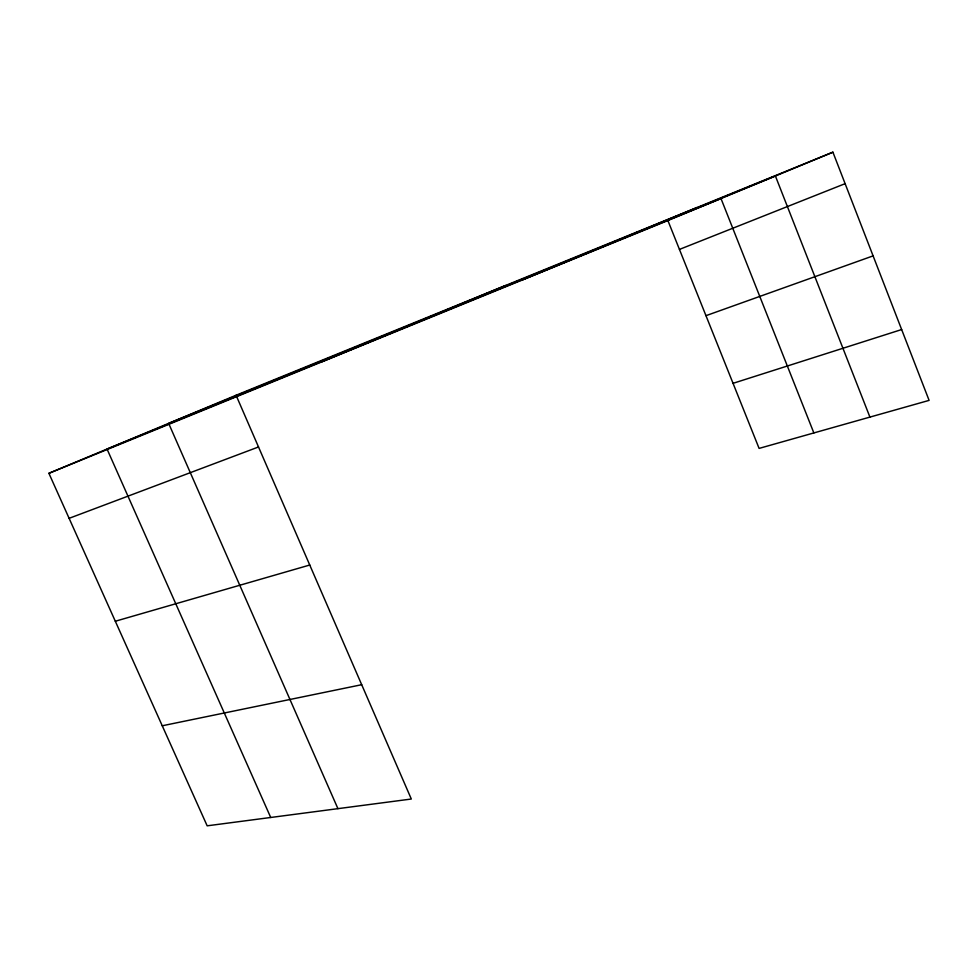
<?xml version="1.0" encoding="UTF-8"?>
<svg xmlns="http://www.w3.org/2000/svg" width="978" height="978" viewBox="0 0 978 978"><rect width="100%" height="100%" fill="white"/><g stroke="black" fill="none" stroke-linecap="round" stroke-linejoin="round"><path stroke-width="1.47" d="M236.065 395.246L411.31 799.026L207.165 825.823L48.9 473.303L236.065 395.246L832.914 152.177L929.1 400.381L759.099 448.401L667.888 220.539L832.914 152.177M320.515 362.386L505.577 285.478M521.311 280.393L697.082 207.495M48.9 473.303L667.888 220.539M679.441 249.414L845.114 183.668M69.108 518.328L258.522 446.97M705.969 315.674L873.097 255.881M733.048 383.327L901.655 329.549M115.318 621.238L309.757 565.027M162.25 725.774L361.701 684.71M270.723 817.486L107.042 449.061L720.994 198.546L813.855 432.936M337.923 808.659L168.644 423.364L775.407 175.991L869.919 417.093"/></g></svg>
